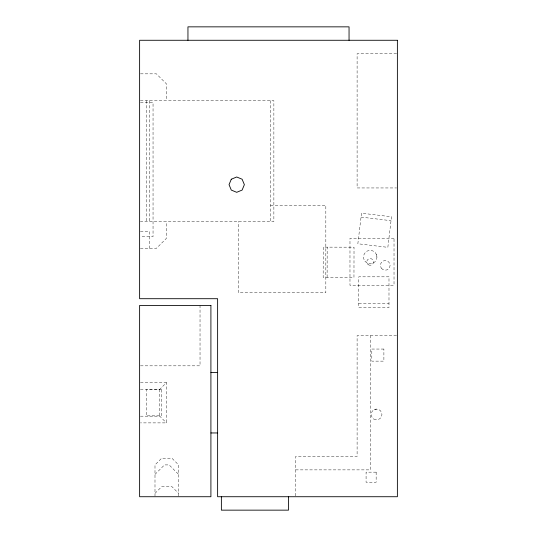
<?xml version="1.0" encoding="UTF-8"?>
<svg xmlns="http://www.w3.org/2000/svg" width="537" height="537" viewBox="0 0 537 537"><rect width="100%" height="100%" fill="white"/><g stroke="black" fill="none" stroke-linecap="round" stroke-linejoin="round"><path stroke-width="0.4" stroke-dasharray="2.69 2.01" d="M327.114 277.34L327.174 247.134M140.425 389.325L159.757 389.325L166.47 382.613L166.47 422.887L140.459 422.887M154.992 474.399L164.483 464.908L169.128 464.908L178.62 474.399M154.992 493.369L161.704 486.656L171.907 486.656L178.62 493.369M374.517 409.483L376.571 409.073M396.621 53.7L357.105 53.7L357.105 187.95L396.541 187.95M140.459 73.838L156.401 73.838L166.47 83.906L166.47 100.688M140.365 100.688L273.87 100.688L273.87 221.513L140.365 221.513M140.459 102.366L153.045 102.366L153.045 236.616L140.459 236.616M270.514 205.221L325.831 205.221L325.831 292.725L238.334 292.725L238.334 221.513M140.392 231.581L149.689 231.581L149.689 248.363M140.392 248.363L156.401 248.363L166.47 238.294L166.47 221.513M358.783 303.673L388.989 303.673M396.541 335.625L357.105 335.625L357.105 456.45L295.618 456.45L295.618 495.913M140.452 365.831L200.032 365.831L200.032 305.419M140.459 382.613L166.47 382.613M140.432 416.175L159.757 416.175L166.47 422.887M295.618 469.875L370.53 469.875L370.53 335.625M361.045 217.096L391.037 220.694M376.437 254.484L376.947 257.048M270.514 100.688L270.514 221.513M178.62 496.054L178.62 464.908L171.907 458.195L161.704 458.195L154.992 464.908L154.992 496.054M159.757 389.325L159.757 416.175M149.689 100.688L149.689 221.513M146.333 100.688L146.333 221.513M323.234 247.127L323.167 277.334L353.964 277.401L354.024 247.195L323.234 247.127M361.515 213.182L357.85 243.751L387.842 247.349L391.507 216.78L361.515 213.182M394.024 238.294L349.976 238.294L349.976 285.281L394.024 285.281L394.024 238.294M388.989 276.823L358.783 276.823L358.783 307.62L388.989 307.62L388.989 276.823M383.895 349.05L371.812 349.05L371.812 361.132L383.895 361.132L383.895 349.05M161.436 389.661L146.333 389.661L146.333 415.839L161.436 415.839L161.436 389.661M376.148 472.157L366.08 472.157L366.08 482.226L376.148 482.226L376.148 472.157M364.912 261.136A6.713 6.713 0 0 0 376.437 259.619A6.713 6.713 0 0 0 369.362 250.396A6.713 6.713 0 0 0 364.912 261.136M381.411 268.305A4.84 4.84 0 0 0 389.721 267.211A4.84 4.84 0 0 0 384.62 260.559A4.84 4.84 0 0 0 381.411 268.305M368.463 264.808A3.356 3.356 0 0 0 373.497 261.902A3.356 3.356 0 0 0 368.463 258.995A3.356 3.356 0 0 0 368.463 264.808M373.886 419.095A5.37 5.37 0 0 0 381.941 414.443A5.37 5.37 0 0 0 373.886 409.791A5.37 5.37 0 0 0 373.886 419.095"/><path stroke-width="0.81" d="M210.907 372.544L217.619 372.544M210.907 432.956L217.619 432.956M349.05 40.275L349.05 26.85L187.95 26.85L187.95 40.275M288.503 496.725L288.503 510.15L221.378 510.15L221.378 496.725M231.286 179.23L229.044 184.654L231.286 190.071L236.703 192.313L242.12 190.071L244.369 184.654L242.12 179.23L236.703 176.988L231.286 179.23M397.38 40.275L139.62 40.275L139.62 298.706L217.619 298.706L217.619 496.725L397.38 496.725L397.38 40.275M210.907 305.419L139.62 305.419L139.62 496.725L210.907 496.725L210.907 305.419"/></g></svg>
